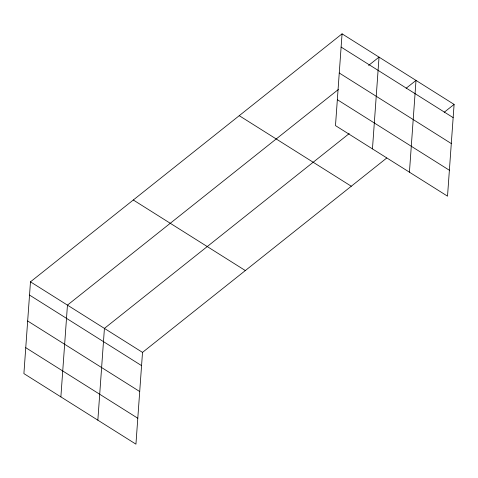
<?xml version="1.0" encoding="UTF-8"?>
<svg xmlns="http://www.w3.org/2000/svg" width="478" height="478" viewBox="0 0 478 478"><rect width="100%" height="100%" fill="white"/><g stroke="black" fill="none" stroke-linecap="round" stroke-linejoin="round"><path stroke-width="0.72" d="M342.063 33.842L335.484 125.612L447.522 196.165L454.1 104.401L342.063 33.842L30.478 281.835L23.9 373.599L135.937 444.158L142.516 352.388L386.714 158.033M60.873 396.883L67.452 305.119L338.37 89.494M97.847 420.168L104.425 328.398L349.203 133.583M372.458 148.897L379.036 57.127L368.58 65.45M409.431 172.176L416.009 80.412L406.133 88.269M444.223 112.258L454.1 104.401M341.113 47.077L453.15 117.63M339.255 72.997L451.292 143.549M337.343 99.693L449.38 170.252M239.239 115.682L351.276 186.235M133.302 199.995L245.339 270.554M30.478 281.835L142.516 352.388M29.528 295.069L141.566 365.622M27.67 320.983L139.713 391.536M25.758 347.685L137.795 418.238"/></g></svg>
